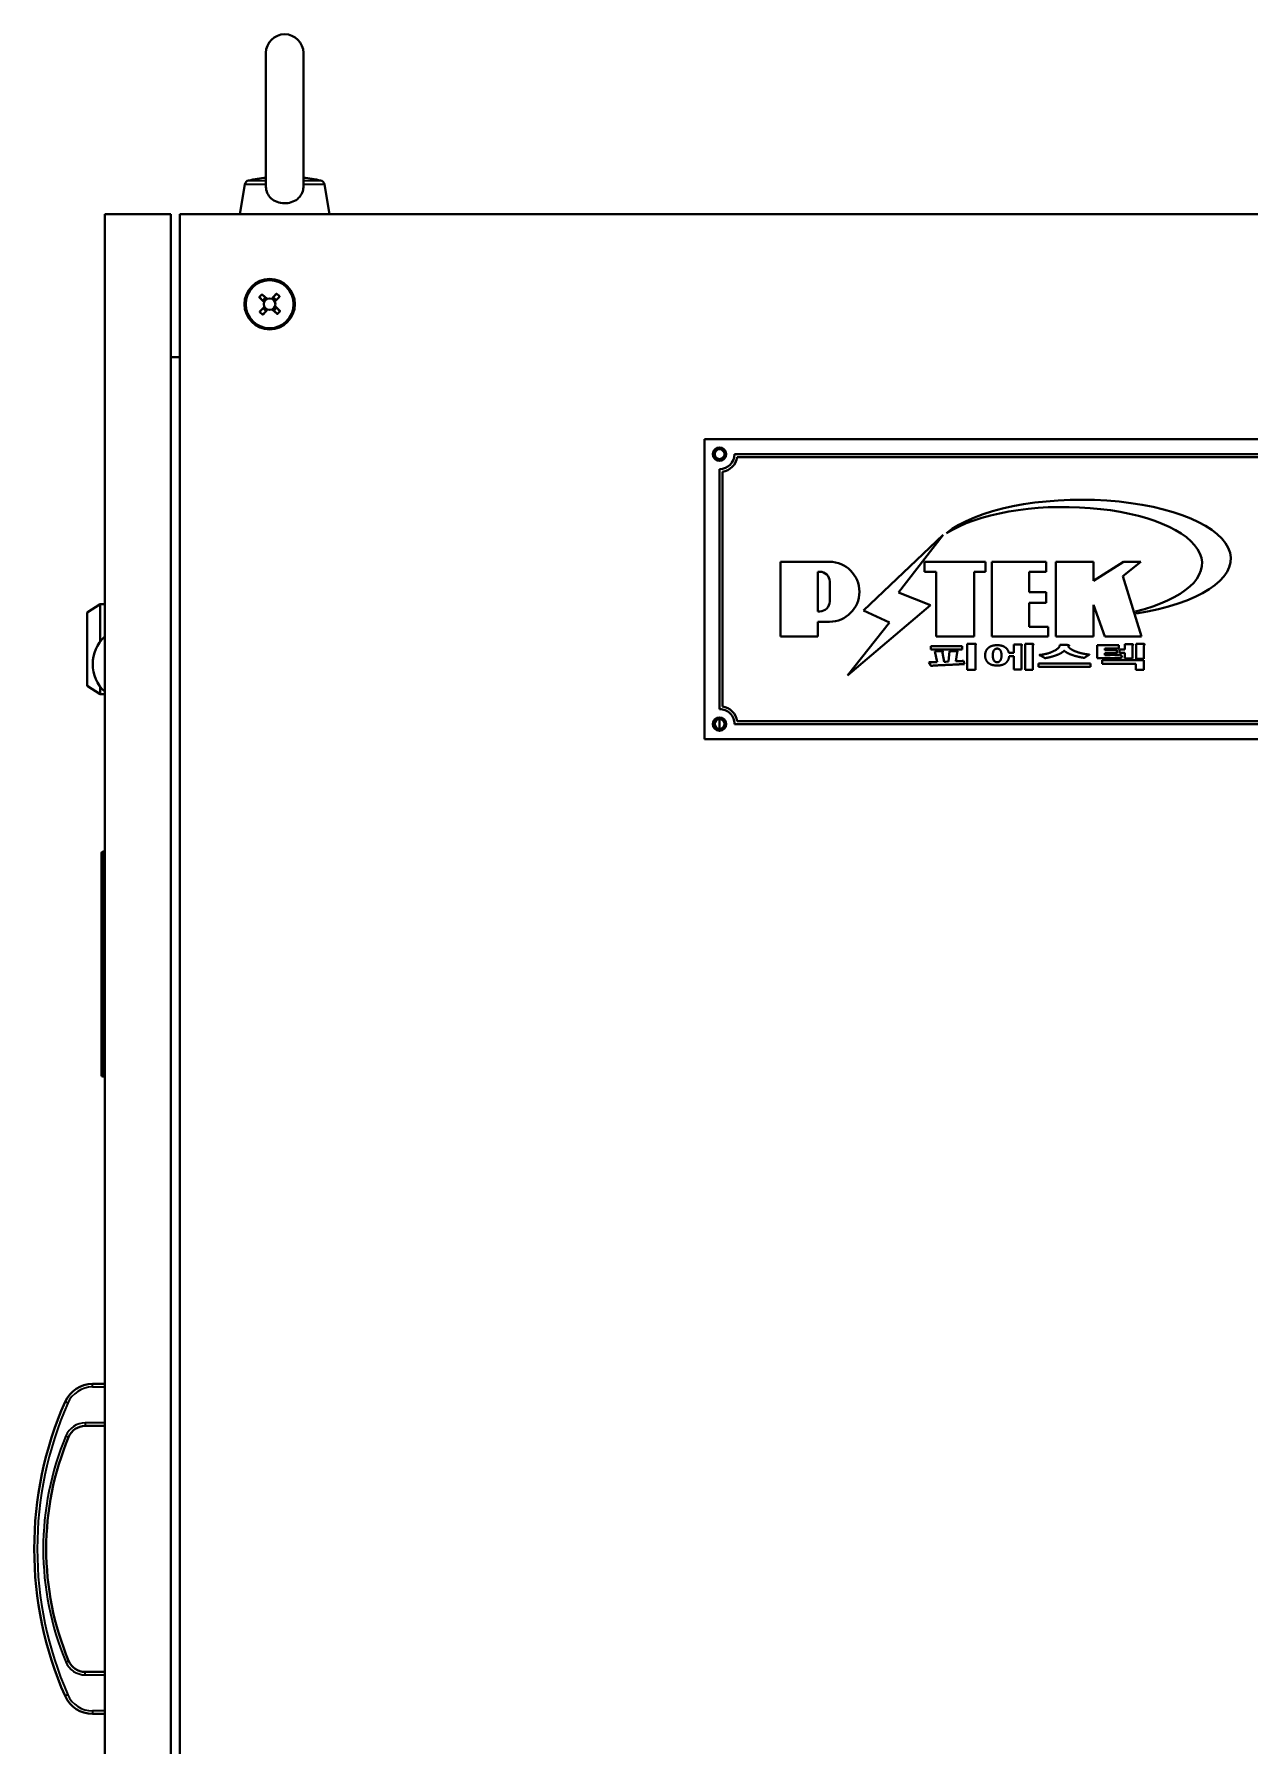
# Model space of a CAD drawing. Header units: inches. Extents: x 0 to 4752, y 0 to 3360.
# Drawn here: x 2655 to 3061, y 1491 to 2062 of the extents above; entities that cross this region are included whole.
import ezdxf

# ---------------------------------------------------------------- set-up
doc = ezdxf.new("R2010")
doc.units = ezdxf.units.IN
doc.header["$MEASUREMENT"] = 0
doc.layers.add('POWER SUPPLY CASE OUTLINE$0$가시적인 것(ISO)', color=3, linetype='Continuous', lineweight=40)
doc.layers.add('POWER SUPPLY CASE OUTLINE$0$가시적인 좁은 것(ISO)', color=3, linetype='Continuous', lineweight=35)

msp = doc.modelspace()

# ---------------------------------------------------------------- linework, layer by layer
at = {"layer": 'POWER SUPPLY CASE OUTLINE$0$가시적인 것(ISO)'}
for p, q in [((2732.459, 2055.632), (2732.459, 2011.266)), ((2744.959, 2011.266), (2744.959, 2055.632)), ((2725.463, 2011.831), (2723.709, 2001.882)), ((2751.955, 2011.831), (2753.709, 2001.882)), ((2700.709, 2001.882), (2678.709, 2001.882)), ((2678.709, 1111.882), (2678.709, 2001.882)), ((2700.709, 2001.882), (2700.709, 1111.882)), ((2703.709, 1101.882), (2703.709, 2001.882)), ((3353.709, 2001.882), (2703.709, 2001.882)), ((2730.275, 1974.281), (2731.046, 1975.115)), ((2731.246, 1975.123), (2732.872, 1973.621)), ((2734.405, 1973.682), (2735.907, 1975.308)), ((2736.107, 1975.316), (2736.942, 1974.545)), ((2731.909, 1972.578), (2730.283, 1974.08)), ((2730.468, 1969.419), (2731.97, 1971.045)), ((2731.31, 1968.448), (2730.476, 1969.219)), ((2731.408, 1973.06), (2732.352, 1974.083)), ((2732.53, 1969.581), (2731.508, 1970.525)), ((2733.013, 1970.082), (2731.511, 1968.456)), ((2736.171, 1968.641), (2734.545, 1970.143)), ((2734.887, 1974.183), (2735.909, 1973.239)), ((2736.01, 1970.704), (2735.066, 1969.681)), ((2736.95, 1974.344), (2735.448, 1972.719)), ((2735.509, 1971.186), (2737.135, 1969.684)), ((2737.143, 1969.483), (2736.372, 1968.649)), ((2703.709, 1954.182), (2700.709, 1954.182)), ((2878.709, 1926.882), (3178.709, 1926.882)), ((2878.709, 1826.882), (2878.709, 1926.882)), ((3168.709, 1921.882), (2888.709, 1921.882)), ((2889.625, 1920.882), (3167.793, 1920.882)), ((2883.709, 1916.882), (2883.709, 1836.882)), ((2884.709, 1837.798), (2884.709, 1915.966)), ((2958.251, 1894.95), (2931.706, 1869.759)), ((2943.421, 1875.799), (2958.251, 1894.95)), ((2920.365, 1885.994), (2904.033, 1885.994)), ((2904.033, 1885.994), (2904.033, 1861.049)), ((2952.04, 1885.994), (2952.04, 1882.688)), ((2972.417, 1885.994), (2952.04, 1885.994)), ((2972.417, 1882.688), (2972.417, 1885.994)), ((2974.52, 1885.994), (2974.52, 1861.049)), ((2992.643, 1885.994), (2974.52, 1885.994)), ((2992.643, 1882.688), (2992.643, 1885.994)), ((3008.392, 1885.994), (2995.848, 1885.994)), ((2995.848, 1885.994), (2995.848, 1861.049)), ((3008.392, 1879.594), (3008.392, 1885.994)), ((3018.419, 1885.994), (3008.392, 1879.594)), ((3018.136, 1881.16), (3024.158, 1885.994)), ((3024.158, 1885.994), (3018.419, 1885.994)), ((2916.506, 1869.464), (2916.506, 1882.688)), ((2916.506, 1882.688), (2917.137, 1882.688)), ((2920.443, 1879.382), (2920.443, 1872.77)), ((2952.04, 1882.688), (2955.887, 1882.688)), ((2955.887, 1882.688), (2955.887, 1861.049)), ((2968.57, 1882.688), (2972.417, 1882.688)), ((2968.57, 1861.049), (2968.57, 1882.688)), ((2986.99, 1882.688), (2992.643, 1882.688)), ((2986.99, 1875.828), (2986.99, 1882.688)), ((3024.399, 1861.049), (3018.136, 1881.16)), ((2672.809, 1869.132), (2677.209, 1871.882)), ((2677.209, 1871.882), (2677.209, 1859.382)), ((2678.709, 1871.882), (2677.209, 1871.882)), ((2954.028, 1871.586), (2943.421, 1875.799)), ((2992.643, 1875.828), (2986.99, 1875.828)), ((2986.99, 1872.318), (2992.643, 1872.318)), ((2986.99, 1864.355), (2986.99, 1872.318)), ((2992.643, 1872.318), (2992.643, 1875.828)), ((2672.809, 1844.632), (2672.809, 1869.132)), ((2917.137, 1869.464), (2916.506, 1869.464)), ((2916.506, 1866.008), (2920.365, 1866.008)), ((2916.506, 1861.049), (2916.506, 1866.008)), ((2926.401, 1848.135), (2954.028, 1871.586)), ((2931.706, 1869.759), (2940.353, 1865.75)), ((3008.392, 1871.649), (3012.142, 1861.049)), ((3008.392, 1861.049), (3008.392, 1871.649)), ((3022.42, 1869.413), (3022.627, 1868.748)), ((2904.033, 1861.049), (2916.506, 1861.049)), ((2940.353, 1865.75), (2926.401, 1848.135)), ((2955.887, 1861.049), (2968.57, 1861.049)), ((2974.52, 1861.049), (2993.304, 1861.049)), ((2993.304, 1864.355), (2986.99, 1864.355)), ((2993.304, 1861.049), (2993.304, 1864.355)), ((2995.848, 1861.049), (3008.392, 1861.049)), ((3012.142, 1861.049), (3024.399, 1861.049)), ((2954.157, 1857.887), (2954.157, 1856.784)), ((2964.665, 1857.887), (2954.157, 1857.887)), ((2954.157, 1856.784), (2964.665, 1856.784)), ((2955.513, 1856.214), (2956.255, 1852.579)), ((2957.213, 1856.214), (2955.513, 1856.214)), ((2958.606, 1852.633), (2958.1, 1855.645)), ((2960.415, 1856.214), (2960.035, 1852.697)), ((2961.988, 1856.214), (2960.415, 1856.214)), ((2962.549, 1852.814), (2962.892, 1855.735)), ((2964.665, 1856.784), (2964.665, 1857.887)), ((2966.329, 1858.629), (2966.329, 1849.948)), ((2967.938, 1858.629), (2966.329, 1858.629)), ((2969.005, 1849.948), (2969.005, 1858.023)), ((2981.81, 1855.69), (2980.146, 1855.69)), ((2980.273, 1854.577), (2981.81, 1854.577)), ((2981.81, 1858.448), (2981.81, 1855.69)), ((2983.293, 1858.448), (2981.81, 1858.448)), ((2981.81, 1854.577), (2981.81, 1850.092)), ((2984.378, 1850.092), (2984.378, 1857.905)), ((2985.572, 1858.629), (2985.572, 1849.948)), ((2987.217, 1858.629), (2985.572, 1858.629)), ((2988.194, 1849.948), (2988.194, 1857.996)), ((2999.082, 1858.276), (2997.165, 1858.276)), ((3009.644, 1858.186), (3009.644, 1853.854)), ((3016.805, 1858.186), (3009.644, 1858.186)), ((3012.176, 1857.137), (3016.805, 1857.137)), ((3012.176, 1856.576), (3012.176, 1857.137)), ((3016.227, 1856.576), (3012.176, 1856.576)), ((3012.176, 1855.527), (3016.227, 1855.527)), ((3012.176, 1854.912), (3012.176, 1855.527)), ((3013.188, 1854.912), (3012.176, 1854.912)), ((3016.227, 1855.527), (3016.227, 1856.576)), ((3016.805, 1857.137), (3016.805, 1858.186)), ((3017.059, 1856.73), (3017.059, 1855.599)), ((3018.849, 1856.73), (3017.059, 1856.73)), ((3017.059, 1855.599), (3018.849, 1855.599)), ((3017.927, 1854.053), (3017.529, 1855.057)), ((3018.849, 1858.565), (3018.849, 1856.73)), ((3020.35, 1858.565), (3018.849, 1858.565)), ((3018.849, 1855.599), (3018.849, 1853.737)), ((3021.435, 1853.737), (3021.435, 1857.95)), ((3022.611, 1858.629), (3022.611, 1853.655)), ((3024.257, 1858.629), (3022.611, 1858.629)), ((3025.233, 1853.655), (3025.233, 1857.996)), ((2953.524, 1852.525), (2954.012, 1851.593)), ((2959.185, 1852.669), (2958.606, 1852.633)), ((2960.035, 1852.697), (2959.185, 1852.669)), ((2963.272, 1852.85), (2962.549, 1852.814)), ((2965.442, 1851.892), (2965.081, 1852.941)), ((2966.329, 1849.948), (2969.005, 1849.948)), ((2981.81, 1850.092), (2984.378, 1850.092)), ((2985.572, 1849.948), (2988.194, 1849.948)), ((2990.039, 1852.127), (2990.039, 1850.997)), ((3007.401, 1852.127), (2990.039, 1852.127)), ((2990.039, 1850.997), (3007.401, 1850.997)), ((3007.401, 1850.997), (3007.401, 1852.127)), ((3009.644, 1853.854), (3011.94, 1853.854)), ((3011.289, 1853.158), (3011.289, 1852.027)), ((3025.233, 1853.158), (3011.289, 1853.158)), ((3011.289, 1852.027), (3022.557, 1852.027)), ((3018.849, 1853.737), (3021.435, 1853.737)), ((3022.557, 1852.027), (3022.557, 1849.948)), ((3022.557, 1849.948), (3025.233, 1849.948)), ((3022.611, 1853.655), (3025.233, 1853.655)), ((3025.233, 1849.948), (3025.233, 1853.158)), ((2672.809, 1844.632), (2677.209, 1841.882)), ((2677.209, 1844.382), (2677.209, 1841.882)), ((2678.709, 1841.882), (2677.209, 1841.882)), ((2883.709, 1830.261), (2883.709, 1833.503)), ((2888.709, 1831.882), (3168.709, 1831.882)), ((3167.793, 1832.882), (2889.625, 1832.882)), ((3178.709, 1826.882), (2878.709, 1826.882)), ((2677.609, 1714.882), (2677.609, 1788.882)), ((2678.109, 1789.382), (2678.709, 1789.382)), ((2678.109, 1714.382), (2678.709, 1714.382)), ((2678.709, 1611.882), (2674.646, 1611.882)), ((2672.216, 1597.882), (2678.709, 1597.882)), ((2678.709, 1515.882), (2672.216, 1515.882)), ((2674.646, 1501.882), (2678.709, 1501.882))]:
    msp.add_line(p, q, dxfattribs=at)
for centre, radius in [((2733.709, 1971.882), 8.4), ((2733.709, 1971.882), 8), ((2733.709, 1971.882), 1.93), ((2883.709, 1921.882), 2.25), ((2883.709, 1921.882), 1.621), ((2883.709, 1831.882), 2.25), ((2883.709, 1831.882), 1.621)]:
    msp.add_circle(centre, radius, dxfattribs=at)
for centre, radius, start, end in [((2738.709, 2055.632), 6.25, 0, 180), ((2727.039, 2011.553), 1.6, 102.02655, 170), ((2738.709, 1956.774), 57.608, 96.22838, 102.02655), ((2738.709, 1956.774), 57.608, 77.97345, 83.77162), ((2750.379, 2011.553), 1.6, 10, 77.97345), ((2731.15, 1975.019), 0.142, 47.27237, 137.27237), ((2736.011, 1975.212), 0.142, 47.27237, 137.27237), ((2736.846, 1974.441), 0.142, 317.27237, 47.27237), ((2730.379, 1974.184), 0.142, 137.27237, 227.27237), ((2730.572, 1969.323), 0.142, 137.27237, 227.27237), ((2731.418, 1973.051), 0.0142, 137.27237, 227.27237), ((2731.518, 1970.535), 0.0142, 137.27237, 227.27237), ((2732.362, 1974.073), 0.0142, 47.27237, 137.27237), ((2732.54, 1969.591), 0.0142, 227.27237, 317.27237), ((2734.878, 1974.173), 0.0142, 47.27237, 137.27237), ((2735.055, 1969.691), 0.0142, 227.27237, 317.27237), ((2735.9, 1973.229), 0.0142, 317.27237, 47.27237), ((2736, 1970.713), 0.0142, 317.27237, 47.27237), ((2737.038, 1969.58), 0.142, 317.27237, 47.27237), ((2731.407, 1968.552), 0.142, 227.27237, 317.27237), ((2736.268, 1968.745), 0.142, 227.27237, 317.27237), ((2883.709, 1921.882), 5, 270.00002, 0), ((2883.709, 1921.882), 6, 279.59409, 350.40593), ((2920.365, 1876.001), 9.993, 270, 90), ((2917.137, 1879.382), 3.306, 0, 90), ((2917.137, 1872.77), 3.306, 270, 0), ((2687.209, 1851.882), 12.5, 132.84364, 227.15636), ((2883.709, 1831.882), 6, 9.59407, 80.40595), ((2883.709, 1831.882), 5, 0, 90.00002), ((2678.109, 1788.882), 0.5, 90, 180), ((2678.109, 1714.882), 0.5, 180, 270), ((2674.646, 1601.882), 10, 90, 156.31194), ((2777.217, 1556.882), 122.008, 156.31194, 203.68806), ((2672.216, 1591.882), 6, 90, 157.35719), ((2756.121, 1556.882), 96.913, 157.35719, 202.64281), ((2672.216, 1521.882), 6, 202.64281, 270), ((2674.646, 1511.882), 10, 203.68806, 270)]:
    msp.add_arc(centre, radius, start, end, dxfattribs=at)
for centre, major_axis, ratio, start_param, end_param in [((3004.347, 1887.033), (49.851, 0), 0.3942601, 5.0878455, 8.9791998), ((2998.42, 1885.472), (46.184, 0), 0.4069905, 5.2588489, 8.8617991)]:
    msp.add_ellipse(centre, major_axis=major_axis, ratio=ratio, start_param=start_param, end_param=end_param, dxfattribs=at)
msp.add_open_spline([(2744.959, 2011.266), (2744.959, 2010.679), (2744.882, 2010.107), (2744.514, 2008.868), (2744.18, 2008.244), (2743.263, 2007.141), (2742.681, 2006.68), (2741.325, 2005.965), (2740.557, 2005.724), (2738.955, 2005.5), (2738.139, 2005.517), (2736.557, 2005.809), (2735.808, 2006.081), (2734.475, 2006.868), (2733.905, 2007.378), (2733.043, 2008.577), (2732.751, 2009.242), (2732.502, 2010.391), (2732.459, 2010.825), (2732.459, 2011.266)], degree=3, knots=[0.0577215, 0.0577215, 0.0577215, 0.0577215, 0.2389985, 0.2389985, 0.4669288, 0.4669288, 0.7034085, 0.7034085, 0.9482875, 0.9482875, 1.1919398, 1.1919398, 1.4358413, 1.4358413, 1.680633, 1.680633, 1.9138398, 1.9138398, 2.0497058, 2.0497058, 2.0497058, 2.0497058], dxfattribs=at)
for points in [[(2958.118, 1856.169), (2957.955, 1856.214), (2957.213, 1856.214)], [(2958.1, 1855.645), (2958.063, 1855.744), (2958.082, 1855.843)], [(2958.082, 1855.843), (2958.1, 1855.898), (2958.154, 1855.997)], [(2958.154, 1855.997), (2958.226, 1856.133), (2958.118, 1856.169)], [(2963.037, 1856.151), (2962.856, 1856.214), (2961.988, 1856.214)], [(2962.892, 1855.735), (2962.892, 1855.798), (2962.928, 1855.862)], [(2962.928, 1855.862), (2962.965, 1855.898), (2963.019, 1855.97)], [(2963.019, 1855.97), (2963.164, 1856.115), (2963.037, 1856.151)], [(2969.132, 1858.583), (2968.933, 1858.629), (2967.938, 1858.629)], [(2969.005, 1858.023), (2969.005, 1858.131), (2969.059, 1858.24)], [(2969.059, 1858.24), (2969.078, 1858.294), (2969.15, 1858.394)], [(2969.15, 1858.394), (2969.277, 1858.547), (2969.132, 1858.583)], [(2973.273, 1857.245), (2972.279, 1856.341), (2972.279, 1854.813)], [(2972.279, 1854.813), (2972.279, 1853.239), (2973.273, 1852.344)], [(2976.294, 1858.186), (2974.34, 1858.186), (2973.273, 1857.245)], [(2974.829, 1854.813), (2974.829, 1855.916), (2975.191, 1856.486)], [(2975.191, 1853.094), (2974.829, 1853.673), (2974.829, 1854.813)], [(2975.191, 1856.486), (2975.57, 1857.046), (2976.276, 1857.046)], [(2976.276, 1857.046), (2976.963, 1857.046), (2977.325, 1856.486)], [(2978.934, 1857.507), (2977.921, 1858.186), (2976.294, 1858.186)], [(2977.325, 1856.486), (2977.722, 1855.916), (2977.722, 1854.813)], [(2977.722, 1854.813), (2977.722, 1853.682), (2977.325, 1853.094)], [(2980.146, 1855.69), (2979.893, 1856.847), (2978.934, 1857.507)], [(2979.187, 1852.272), (2980.182, 1853.104), (2980.273, 1854.577)], [(2984.468, 1858.385), (2984.251, 1858.448), (2983.293, 1858.448)], [(2984.378, 1857.905), (2984.378, 1857.978), (2984.414, 1858.059)], [(2984.414, 1858.059), (2984.432, 1858.095), (2984.487, 1858.177)], [(2984.487, 1858.177), (2984.613, 1858.339), (2984.468, 1858.385)], [(2988.339, 1858.574), (2988.14, 1858.629), (2987.217, 1858.629)], [(2988.194, 1857.996), (2988.194, 1858.095), (2988.23, 1858.195)], [(2988.23, 1858.195), (2988.266, 1858.258), (2988.339, 1858.357)], [(2988.339, 1858.357), (2988.465, 1858.529), (2988.339, 1858.574)], [(2995.121, 1856.214), (2993.059, 1855.183), (2990.31, 1854.903)], [(2990.31, 1854.903), (2990.835, 1854.677), (2991.341, 1854.397)], [(2992.245, 1853.863), (2994.217, 1854.171), (2996.116, 1854.894)], [(2997.165, 1858.276), (2997.165, 1857.236), (2995.121, 1856.214)], [(2996.116, 1854.894), (2998.087, 1855.654), (2998.611, 1856.368)], [(2998.611, 1856.368), (2999.262, 1855.654), (3001.252, 1854.939)], [(3000.203, 1858.167), (2999.986, 1858.276), (2999.082, 1858.276)], [(3000.04, 1857.779), (3000.42, 1858.059), (3000.203, 1858.167)], [(3000.528, 1857.146), (3000.04, 1857.534), (3000.04, 1857.779)], [(3001.939, 1856.314), (3001.053, 1856.721), (3000.528, 1857.146)], [(3001.252, 1854.939), (3003.259, 1854.234), (3005.375, 1853.972)], [(3004.164, 1855.545), (3002.952, 1855.862), (3001.939, 1856.314)], [(3007.112, 1855.066), (3005.574, 1855.192), (3004.164, 1855.545)], [(3005.375, 1853.972), (3005.791, 1854.279), (3006.225, 1854.559)], [(3006.225, 1854.559), (3006.714, 1854.876), (3007.112, 1855.066)], [(3015.286, 1854.948), (3014.292, 1854.912), (3013.188, 1854.912)], [(3017.529, 1855.057), (3016.389, 1854.984), (3015.286, 1854.948)], [(3021.508, 1858.502), (3021.309, 1858.565), (3020.35, 1858.565)], [(3021.435, 1857.95), (3021.435, 1858.041), (3021.472, 1858.14)], [(3021.472, 1858.14), (3021.49, 1858.186), (3021.544, 1858.285)], [(3021.544, 1858.285), (3021.67, 1858.457), (3021.508, 1858.502)], [(3025.378, 1858.574), (3025.179, 1858.629), (3024.257, 1858.629)], [(3025.233, 1857.996), (3025.233, 1858.095), (3025.27, 1858.195)], [(3025.27, 1858.195), (3025.306, 1858.258), (3025.378, 1858.357)], [(3025.378, 1858.357), (3025.505, 1858.529), (3025.378, 1858.574)], [(2954.862, 1852.543), (2954.085, 1852.525), (2953.524, 1852.525)], [(2954.012, 1851.593), (2954.157, 1851.349), (2954.265, 1851.313)], [(2954.265, 1851.313), (2954.374, 1851.277), (2954.7, 1851.331)], [(2954.7, 1851.331), (2954.989, 1851.376), (2955.188, 1851.403)], [(2956.255, 1852.579), (2955.387, 1852.561), (2954.862, 1852.543)], [(2955.188, 1851.403), (2955.55, 1851.44), (2955.947, 1851.449)], [(2955.947, 1851.449), (2957.81, 1851.53), (2960.342, 1851.648)], [(2960.342, 1851.648), (2962.766, 1851.756), (2965.442, 1851.892)], [(2964.249, 1852.896), (2963.941, 1852.877), (2963.272, 1852.85)], [(2965.081, 1852.941), (2964.773, 1852.923), (2964.249, 1852.896)], [(2973.273, 1852.344), (2974.34, 1851.394), (2976.294, 1851.394)], [(2976.276, 1852.525), (2975.57, 1852.525), (2975.191, 1853.094)], [(2977.325, 1853.094), (2976.963, 1852.525), (2976.276, 1852.525)], [(2976.294, 1851.394), (2978.138, 1851.394), (2979.187, 1852.272)], [(2991.341, 1854.397), (2991.847, 1854.125), (2992.245, 1853.863)], [(3011.94, 1853.854), (3013.55, 1853.854), (3014.906, 1853.899)], [(3014.906, 1853.899), (3016.661, 1853.945), (3017.927, 1854.053)]]:
    msp.add_open_spline(points, degree=2, dxfattribs=at)
at = {"layer": 'POWER SUPPLY CASE OUTLINE$0$가시적인 좁은 것(ISO)'}
for p, q in [((2732.459, 2011.831), (2725.463, 2011.831)), ((2726.705, 2013.118), (2732.459, 2013.118)), ((2744.959, 2013.118), (2750.712, 2013.118)), ((2751.955, 2011.831), (2744.959, 2011.831)), ((2732.352, 1974.083), (2731.046, 1975.115)), ((2736.107, 1975.316), (2734.887, 1974.183)), ((2735.909, 1973.239), (2736.942, 1974.545)), ((2730.275, 1974.281), (2731.408, 1973.06)), ((2731.508, 1970.525), (2730.476, 1969.219)), ((2731.31, 1968.448), (2732.53, 1969.581)), ((2735.066, 1969.681), (2736.372, 1968.649)), ((2737.143, 1969.483), (2736.01, 1970.704)), ((2678.109, 1714.382), (2678.109, 1789.382)), ((2674.646, 1610.882), (2674.646, 1611.882)), ((2674.646, 1610.882), (2678.709, 1610.882)), ((2666.404, 1605.498), (2665.488, 1605.9)), ((2672.216, 1598.882), (2672.216, 1597.882)), ((2678.709, 1598.882), (2672.216, 1598.882)), ((2665.756, 1594.577), (2666.679, 1594.192)), ((2665.756, 1519.187), (2666.679, 1519.572)), ((2672.216, 1514.882), (2672.216, 1515.882)), ((2672.216, 1514.882), (2678.709, 1514.882)), ((2666.404, 1508.266), (2665.488, 1507.864)), ((2674.646, 1502.882), (2674.646, 1501.882)), ((2678.709, 1502.882), (2674.646, 1502.882))]:
    msp.add_line(p, q, dxfattribs=at)
for centre, radius, start, end in [((2883.709, 1921.882), 2, 350, 260), ((2883.709, 1831.882), 2, 350, 260), ((2674.646, 1601.882), 9, 90, 156.31194), ((2777.217, 1556.882), 121.008, 156.31194, 203.68806), ((2672.216, 1591.882), 7, 90, 157.35719), ((2756.121, 1556.882), 97.913, 157.35719, 202.64281), ((2672.216, 1521.882), 7, 202.64281, 270), ((2674.646, 1511.882), 9, 203.68806, 270)]:
    msp.add_arc(centre, radius, start, end, dxfattribs=at)

doc.saveas('drawing.dxf')
